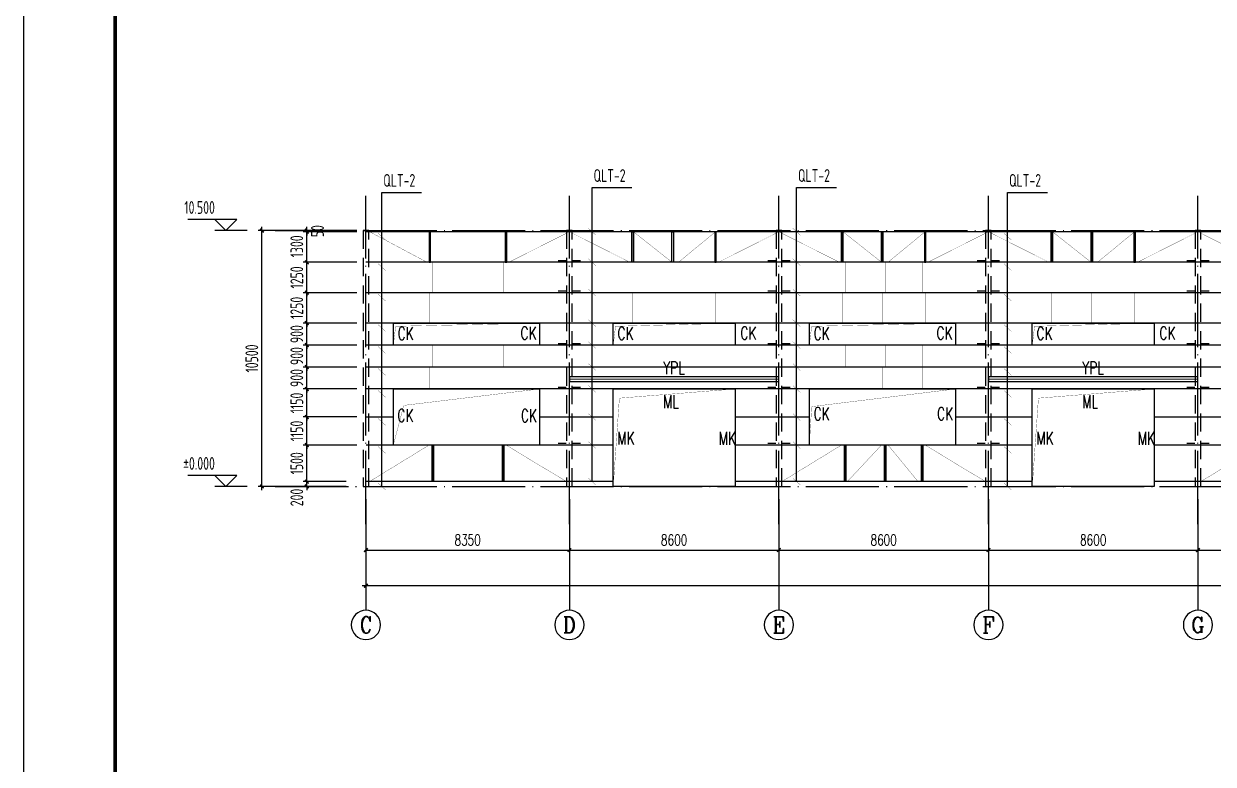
# Model space of a CAD drawing. Extents: x 899043 to 2598688, y -137197 to 211789.
# Drawn here: x 1825084 to 1873903, y 69390 to 99763 of the extents above; entities that cross this region are included whole.
import ezdxf
from ezdxf.enums import TextEntityAlignment as Align

# ---------------------------------------------------------------- set-up
doc = ezdxf.new("R2010")
doc.units = 0
doc.header["$LTSCALE"] = 1500
doc.header["$MEASUREMENT"] = 0
doc.linetypes.add('DASHED', pattern=[0.75, 0.5, -0.25])
doc.linetypes.add('DOTE', pattern=[2.42, 2, -0.2, 0.02, -0.2])
for name, color, linetype in [('00-tk', 151, 'Continuous'), ('AXIS', 3, 'Continuous'), ('AXIS_TEXT', 7, 'Continuous'), ('Boltx', 252, 'DASHED'), ('DIM', 3, 'Continuous'), ('GROUND', 253, 'Continuous'), ('PUB_TEXT', 7, 'Continuous'), ('TDB_文字', 7, 'Continuous'), ('THIN', 7, 'Continuous'), ('WINDOW', 4, 'Continuous')]:
    doc.layers.add(name, color=color, linetype=linetype)
doc.layers.add('钢板标注', color=9, linetype='Continuous', lineweight=18)
doc.styles.add('_TCH_AXIS', font='COMPLEX', dxfattribs={"bigfont": 'GBCBIG'})
doc.styles.add('_TCH_DIM', font='SIMPLEX', dxfattribs={"bigfont": 'GBCBIG'})
doc.styles.add('_TCH_DIM_T3', font='SIMPLEX', dxfattribs={"width": 0.705882, "bigfont": 'GBCBIG'})
doc.styles.add('COMPLEX', font='COMPLEX')
doc.styles.add('TSSD_Dimension', font='Tssdeng.shx', dxfattribs={"width": 0.7, "bigfont": 'hztxt.shx'})
doc.styles.add('TSSD_Label', font='Tssdeng.shx', dxfattribs={"width": 0.7, "bigfont": 'hztxt.shx'})
doc.dimstyles.new('_TCH_ARCH&&150', dxfattribs={"dimtxt": 446.25, "dimasz": 150, "dimexe": 375, "dimexo": 450, "dimgap": 189.375, "dimtad": 1, "dimdec": 0, "dimzin": 0, "dimdsep": 46, "dimtxsty": '_TCH_DIM_T3', "dimblk": 'ARCHTICK', "dimcen": 0.09, "dimclrt": 7, "dimazin": 2, "dimtfac": 1, "dimtdec": 0, "dimtix": 1, "dimtmove": 2, "dimatfit": 3, "dimfxl": 0, "dimtolj": 1, "dimtzin": 0, "dimarcsym": 0})
doc.dimstyles.new('TSSD_150_150', dxfattribs={"dimtxt": 525, "dimasz": 150, "dimexe": 150, "dimexo": 375, "dimgap": 150, "dimtad": 1, "dimdec": 0, "dimzin": 0, "dimdsep": 46, "dimtxsty": 'TSSD_Dimension', "dimblk": 'ARCHTICK', "dimblk1": 'ARCHTICK', "dimblk2": 'ARCHTICK', "dimcen": 0, "dimdle": 150, "dimclrt": 7, "dimadec": 0, "dimazin": 0, "dimtfac": 1, "dimtdec": 0, "dimtix": 1, "dimtmove": 2, "dimatfit": 3, "dimfxl": 0, "dimtolj": 1, "dimtzin": 0, "dimarcsym": 0})

# ---------------------------------------------------------------- blocks, each defined once
blk = doc.blocks.new('_ArchTick')
at = {"color": 0, "linetype": 'ByBlock', "const_width": 0.4}
blk.add_lwpolyline([(-0.5, -0.5), (0.5, 0.5)], dxfattribs=at)
blk = doc.blocks.new('*D385')
at = {"layer": 'AXIS', "color": 0, "lineweight": -2}
for p, q in [((1839127, 80262), (1839127, 77800)), ((1847477, 80262), (1847477, 77800)), ((1839127, 78175), (1847477, 78175))]:
    blk.add_line(p, q, dxfattribs=at)
at = {"layer": 'Defpoints', "color": 0}
for p in [(1839127, 80712), (1847477, 80712), (1847477, 78175)]:
    blk.add_point(p, dxfattribs=at)
at = {"layer": 'AXIS', "color": 0, "lineweight": -2, "xscale": 150, "yscale": 150, "zscale": 150, "rotation": 180}
blk.add_blockref('_ArchTick', (1839127, 78175), dxfattribs=at)
at = {"layer": 'AXIS', "color": 0, "lineweight": -2, "xscale": 150, "yscale": 150, "zscale": 150}
blk.add_blockref('_ArchTick', (1847477, 78175), dxfattribs=at)
at = {"layer": 'AXIS', "color": 7, "insert": (1843302, 78587), "char_height": 446.2, "attachment_point": 5, "style": '_TCH_DIM_T3'}
blk.add_mtext('\\A1;8350', dxfattribs=at)
blk = doc.blocks.new('*D386')
at = {"layer": 'AXIS', "color": 0, "lineweight": -2}
for p, q in [((1847477, 80262), (1847477, 77800)), ((1856077, 80262), (1856077, 77800)), ((1847477, 78175), (1856077, 78175))]:
    blk.add_line(p, q, dxfattribs=at)
at = {"layer": 'Defpoints', "color": 0}
for p in [(1847477, 80712), (1856077, 80712), (1856077, 78175)]:
    blk.add_point(p, dxfattribs=at)
at = {"layer": 'AXIS', "color": 0, "lineweight": -2, "xscale": 150, "yscale": 150, "zscale": 150, "rotation": 180}
blk.add_blockref('_ArchTick', (1847477, 78175), dxfattribs=at)
at = {"layer": 'AXIS', "color": 0, "lineweight": -2, "xscale": 150, "yscale": 150, "zscale": 150}
blk.add_blockref('_ArchTick', (1856077, 78175), dxfattribs=at)
at = {"layer": 'AXIS', "color": 7, "insert": (1851777, 78587), "char_height": 446.2, "attachment_point": 5, "style": '_TCH_DIM_T3'}
blk.add_mtext('\\A1;8600', dxfattribs=at)
blk = doc.blocks.new('*D387')
at = {"layer": 'AXIS', "color": 0, "lineweight": -2}
for p, q in [((1856077, 80262), (1856077, 77800)), ((1864677, 80262), (1864677, 77800)), ((1856077, 78175), (1864677, 78175))]:
    blk.add_line(p, q, dxfattribs=at)
at = {"layer": 'Defpoints', "color": 0}
for p in [(1856077, 80712), (1864677, 80712), (1864677, 78175)]:
    blk.add_point(p, dxfattribs=at)
at = {"layer": 'AXIS', "color": 0, "lineweight": -2, "xscale": 150, "yscale": 150, "zscale": 150, "rotation": 180}
blk.add_blockref('_ArchTick', (1856077, 78175), dxfattribs=at)
at = {"layer": 'AXIS', "color": 0, "lineweight": -2, "xscale": 150, "yscale": 150, "zscale": 150}
blk.add_blockref('_ArchTick', (1864677, 78175), dxfattribs=at)
at = {"layer": 'AXIS', "color": 7, "insert": (1860377, 78587), "char_height": 446.2, "attachment_point": 5, "style": '_TCH_DIM_T3'}
blk.add_mtext('\\A1;8600', dxfattribs=at)
blk = doc.blocks.new('*D388')
at = {"layer": 'AXIS', "color": 0, "lineweight": -2}
for p, q in [((1864677, 80262), (1864677, 77800)), ((1873277, 80262), (1873277, 77800)), ((1864677, 78175), (1873277, 78175))]:
    blk.add_line(p, q, dxfattribs=at)
at = {"layer": 'Defpoints', "color": 0}
for p in [(1864677, 80712), (1873277, 80712), (1873277, 78175)]:
    blk.add_point(p, dxfattribs=at)
at = {"layer": 'AXIS', "color": 0, "lineweight": -2, "xscale": 150, "yscale": 150, "zscale": 150, "rotation": 180}
blk.add_blockref('_ArchTick', (1864677, 78175), dxfattribs=at)
at = {"layer": 'AXIS', "color": 0, "lineweight": -2, "xscale": 150, "yscale": 150, "zscale": 150}
blk.add_blockref('_ArchTick', (1873277, 78175), dxfattribs=at)
at = {"layer": 'AXIS', "color": 7, "insert": (1868977, 78587), "char_height": 446.2, "attachment_point": 5, "style": '_TCH_DIM_T3'}
blk.add_mtext('\\A1;8600', dxfattribs=at)
blk = doc.blocks.new('*D389')
at = {"layer": 'AXIS', "color": 0, "lineweight": -2}
for p, q in [((1873277, 80262), (1873277, 77800)), ((1881877, 80262), (1881877, 77800)), ((1873277, 78175), (1881877, 78175))]:
    blk.add_line(p, q, dxfattribs=at)
at = {"layer": 'Defpoints', "color": 0}
for p in [(1873277, 80712), (1881877, 80712), (1881877, 78175)]:
    blk.add_point(p, dxfattribs=at)
at = {"layer": 'AXIS', "color": 0, "lineweight": -2, "xscale": 150, "yscale": 150, "zscale": 150, "rotation": 180}
blk.add_blockref('_ArchTick', (1873277, 78175), dxfattribs=at)
at = {"layer": 'AXIS', "color": 0, "lineweight": -2, "xscale": 150, "yscale": 150, "zscale": 150}
blk.add_blockref('_ArchTick', (1881877, 78175), dxfattribs=at)
at = {"layer": 'AXIS', "color": 7, "insert": (1877577, 78587), "char_height": 446.2, "attachment_point": 5, "style": '_TCH_DIM_T3'}
blk.add_mtext('\\A1;8600', dxfattribs=at)
blk = doc.blocks.new('_AXISO')
blk.add_circle((0, 0), 0.5)
at = {"layer": 'AXIS_TEXT', "style": 'COMPLEX', "width": 1.041667}
blk.add_attdef('A', text='', height=0.56, dxfattribs=at).set_placement((-0.25, -0.28), (0.25, -0.28), align=Align.FIT)
blk = doc.blocks.new('*D394')
at = {"layer": 'Defpoints', "color": 0}
for p in [(1839127, 79921), (1916277, 79921), (1839127, 76712)]:
    blk.add_point(p, dxfattribs=at)
at = {"layer": 'DIM', "color": 0, "lineweight": -2}
for p, q in [((1839127, 79546), (1839127, 76562)), ((1916277, 79546), (1916277, 76562)), ((1916427, 76712), (1838977, 76712))]:
    blk.add_line(p, q, dxfattribs=at)
at = {"layer": 'DIM', "color": 0, "lineweight": -2, "xscale": 150, "yscale": 150, "zscale": 150, "rotation": 180}
blk.add_blockref('_ArchTick', (1839127, 76712), dxfattribs=at)
at = {"layer": 'DIM', "color": 0, "lineweight": -2, "xscale": 150, "yscale": 150, "zscale": 150}
blk.add_blockref('_ArchTick', (1916277, 76712), dxfattribs=at)
at = {"layer": 'DIM', "color": 7, "insert": (1877702, 77125), "char_height": 525, "attachment_point": 5, "style": 'TSSD_Dimension'}
blk.add_mtext('\\A1;77150', dxfattribs=at)
blk = doc.blocks.new('*D395')
at = {"layer": 'Defpoints', "color": 0}
for p in [(1834855, 91283), (1838478, 91283), (1838478, 80783)]:
    blk.add_point(p, dxfattribs=at)
at = {"layer": 'DIM', "color": 0, "lineweight": -2}
for p, q in [((1834855, 80633), (1834855, 91433)), ((1838103, 91283), (1834705, 91283)), ((1838103, 80783), (1834705, 80783))]:
    blk.add_line(p, q, dxfattribs=at)
at = {"layer": 'DIM', "color": 0, "lineweight": -2, "xscale": 150, "yscale": 150, "zscale": 150}
for p, rotation in [((1834855, 91283), 90), ((1834855, 80783), 270)]:
    blk.add_blockref('_ArchTick', p, dxfattribs=dict(at, rotation=rotation))
at = {"layer": 'DIM', "color": 7, "insert": (1834443, 86033), "char_height": 525, "attachment_point": 5, "rotation": 90, "style": 'TSSD_Dimension'}
blk.add_mtext('\\A1;10500', dxfattribs=at)
blk = doc.blocks.new('*D396')
at = {"layer": 'Defpoints', "color": 0}
for p in [(1836701, 80983), (1838689, 80983), (1838689, 80783)]:
    blk.add_point(p, dxfattribs=at)
at = {"layer": 'DIM', "color": 0, "lineweight": -2}
for p, q in [((1836701, 80983), (1836701, 81133)), ((1838314, 80983), (1836551, 80983)), ((1838314, 80783), (1836551, 80783)), ((1836701, 80783), (1836701, 80983)), ((1836701, 80783), (1836701, 80633))]:
    blk.add_line(p, q, dxfattribs=at)
at = {"layer": 'DIM', "color": 0, "lineweight": -2, "xscale": 150, "yscale": 150, "zscale": 150}
for p, rotation in [((1836701, 80983), 270), ((1836701, 80783), 90)]:
    blk.add_blockref('_ArchTick', p, dxfattribs=dict(at, rotation=rotation))
at = {"layer": 'DIM', "color": 7, "insert": (1836289, 80331), "char_height": 525, "attachment_point": 5, "rotation": 90, "style": 'TSSD_Dimension'}
blk.add_mtext('\\A1;200', dxfattribs=at)
blk = doc.blocks.new('*D397')
at = {"layer": 'Defpoints', "color": 0}
for p in [(1836701, 82483), (1838689, 82483), (1838689, 80983)]:
    blk.add_point(p, dxfattribs=at)
at = {"layer": 'DIM', "color": 0, "lineweight": -2}
for p, q in [((1836701, 80833), (1836701, 82633)), ((1838314, 82483), (1836551, 82483)), ((1838314, 80983), (1836551, 80983))]:
    blk.add_line(p, q, dxfattribs=at)
at = {"layer": 'DIM', "color": 0, "lineweight": -2, "xscale": 150, "yscale": 150, "zscale": 150}
for p, rotation in [((1836701, 82483), 90), ((1836701, 80983), 270)]:
    blk.add_blockref('_ArchTick', p, dxfattribs=dict(at, rotation=rotation))
at = {"layer": 'DIM', "color": 7, "insert": (1836289, 81733), "char_height": 525, "attachment_point": 5, "rotation": 90, "style": 'TSSD_Dimension'}
blk.add_mtext('\\A1;1500', dxfattribs=at)
blk = doc.blocks.new('*D398')
at = {"layer": 'Defpoints', "color": 0}
for p in [(1836701, 83633), (1839127, 83633), (1839127, 82483)]:
    blk.add_point(p, dxfattribs=at)
at = {"layer": 'DIM', "color": 0, "lineweight": -2}
for p, q in [((1838752, 83633), (1836551, 83633)), ((1836701, 83633), (1836701, 83783)), ((1836701, 82483), (1836701, 83633)), ((1838752, 82483), (1836551, 82483)), ((1836701, 82483), (1836701, 82333))]:
    blk.add_line(p, q, dxfattribs=at)
at = {"layer": 'DIM', "color": 0, "lineweight": -2, "xscale": 150, "yscale": 150, "zscale": 150}
for p, rotation in [((1836701, 83633), 270), ((1836701, 82483), 90)]:
    blk.add_blockref('_ArchTick', p, dxfattribs=dict(at, rotation=rotation))
at = {"layer": 'DIM', "color": 7, "insert": (1836289, 83058), "char_height": 525, "attachment_point": 5, "rotation": 90, "style": 'TSSD_Dimension'}
blk.add_mtext('\\A1;1150', dxfattribs=at)
blk = doc.blocks.new('*D399')
at = {"layer": 'Defpoints', "color": 0}
for p in [(1836701, 85683), (1839127, 85683), (1839127, 84783)]:
    blk.add_point(p, dxfattribs=at)
at = {"layer": 'DIM', "color": 0, "lineweight": -2}
for p, q in [((1838752, 85683), (1836551, 85683)), ((1836701, 85683), (1836701, 85833)), ((1836701, 84783), (1836701, 85683)), ((1838752, 84783), (1836551, 84783)), ((1836701, 84783), (1836701, 84633))]:
    blk.add_line(p, q, dxfattribs=at)
at = {"layer": 'DIM', "color": 0, "lineweight": -2, "xscale": 150, "yscale": 150, "zscale": 150}
for p, rotation in [((1836701, 85683), 270), ((1836701, 84783), 90)]:
    blk.add_blockref('_ArchTick', p, dxfattribs=dict(at, rotation=rotation))
at = {"layer": 'DIM', "color": 7, "insert": (1836289, 85233), "char_height": 525, "attachment_point": 5, "rotation": 90, "style": 'TSSD_Dimension'}
blk.add_mtext('\\A1;900', dxfattribs=at)
blk = doc.blocks.new('*D400')
at = {"layer": 'Defpoints', "color": 0}
for p in [(1836701, 87483), (1839127, 87483), (1839127, 86583)]:
    blk.add_point(p, dxfattribs=at)
at = {"layer": 'DIM', "color": 0, "lineweight": -2}
for p, q in [((1838752, 87483), (1836551, 87483)), ((1836701, 87483), (1836701, 87633)), ((1836701, 86583), (1836701, 87483)), ((1838752, 86583), (1836551, 86583)), ((1836701, 86583), (1836701, 86433))]:
    blk.add_line(p, q, dxfattribs=at)
at = {"layer": 'DIM', "color": 0, "lineweight": -2, "xscale": 150, "yscale": 150, "zscale": 150}
for p, rotation in [((1836701, 87483), 270), ((1836701, 86583), 90)]:
    blk.add_blockref('_ArchTick', p, dxfattribs=dict(at, rotation=rotation))
at = {"layer": 'DIM', "color": 7, "insert": (1836289, 87033), "char_height": 525, "attachment_point": 5, "rotation": 90, "style": 'TSSD_Dimension'}
blk.add_mtext('\\A1;900', dxfattribs=at)
blk = doc.blocks.new('*D401')
at = {"layer": 'Defpoints', "color": 0}
for p in [(1836701, 88733), (1839127, 88733), (1839127, 87483)]:
    blk.add_point(p, dxfattribs=at)
at = {"layer": 'DIM', "color": 0, "lineweight": -2}
for p, q in [((1836701, 88733), (1836701, 88883)), ((1838752, 88733), (1836551, 88733)), ((1836701, 87483), (1836701, 88733)), ((1838752, 87483), (1836551, 87483)), ((1836701, 87483), (1836701, 87333))]:
    blk.add_line(p, q, dxfattribs=at)
at = {"layer": 'DIM', "color": 0, "lineweight": -2, "xscale": 150, "yscale": 150, "zscale": 150}
for p, rotation in [((1836701, 88733), 270), ((1836701, 87483), 90)]:
    blk.add_blockref('_ArchTick', p, dxfattribs=dict(at, rotation=rotation))
at = {"layer": 'DIM', "color": 7, "insert": (1836289, 88108), "char_height": 525, "attachment_point": 5, "rotation": 90, "style": 'TSSD_Dimension'}
blk.add_mtext('\\A1;1250', dxfattribs=at)
blk = doc.blocks.new('*D402')
at = {"layer": 'Defpoints', "color": 0}
for p in [(1836701, 91283), (1839127, 91283), (1839128, 89983)]:
    blk.add_point(p, dxfattribs=at)
at = {"layer": 'DIM', "color": 0, "lineweight": -2}
for p, q in [((1836701, 89833), (1836701, 91433)), ((1838752, 91283), (1836551, 91283)), ((1838753, 89983), (1836551, 89983))]:
    blk.add_line(p, q, dxfattribs=at)
at = {"layer": 'DIM', "color": 0, "lineweight": -2, "xscale": 150, "yscale": 150, "zscale": 150}
for p, rotation in [((1836701, 91283), 90), ((1836701, 89983), 270)]:
    blk.add_blockref('_ArchTick', p, dxfattribs=dict(at, rotation=rotation))
at = {"layer": 'DIM', "color": 7, "insert": (1836289, 90633), "char_height": 525, "attachment_point": 5, "rotation": 90, "style": 'TSSD_Dimension'}
blk.add_mtext('\\A1;1300', dxfattribs=at)
blk = doc.blocks.new('*D403')
at = {"layer": 'Defpoints', "color": 0}
for p in [(1836701, 89983), (1839127, 89983), (1839127, 88733)]:
    blk.add_point(p, dxfattribs=at)
at = {"layer": 'DIM', "color": 0, "lineweight": -2}
for p, q in [((1838752, 89983), (1836551, 89983)), ((1836701, 89983), (1836701, 90133)), ((1836701, 88733), (1836701, 89983)), ((1838752, 88733), (1836551, 88733)), ((1836701, 88733), (1836701, 88583))]:
    blk.add_line(p, q, dxfattribs=at)
at = {"layer": 'DIM', "color": 0, "lineweight": -2, "xscale": 150, "yscale": 150, "zscale": 150}
for p, rotation in [((1836701, 89983), 270), ((1836701, 88733), 90)]:
    blk.add_blockref('_ArchTick', p, dxfattribs=dict(at, rotation=rotation))
at = {"layer": 'DIM', "color": 7, "insert": (1836289, 89358), "char_height": 525, "attachment_point": 5, "rotation": 90, "style": 'TSSD_Dimension'}
blk.add_mtext('\\A1;1250', dxfattribs=at)
blk = doc.blocks.new('*D404')
at = {"layer": 'Defpoints', "color": 0}
for p in [(1836701, 86583), (1839127, 86583), (1839127, 85683)]:
    blk.add_point(p, dxfattribs=at)
at = {"layer": 'DIM', "color": 0, "lineweight": -2}
for p, q in [((1838752, 86583), (1836551, 86583)), ((1836701, 86583), (1836701, 86733)), ((1836701, 85683), (1836701, 86583)), ((1838752, 85683), (1836551, 85683)), ((1836701, 85683), (1836701, 85533))]:
    blk.add_line(p, q, dxfattribs=at)
at = {"layer": 'DIM', "color": 0, "lineweight": -2, "xscale": 150, "yscale": 150, "zscale": 150}
for p, rotation in [((1836701, 86583), 270), ((1836701, 85683), 90)]:
    blk.add_blockref('_ArchTick', p, dxfattribs=dict(at, rotation=rotation))
at = {"layer": 'DIM', "color": 7, "insert": (1836289, 86133), "char_height": 525, "attachment_point": 5, "rotation": 90, "style": 'TSSD_Dimension'}
blk.add_mtext('\\A1;900', dxfattribs=at)
blk = doc.blocks.new('*D405')
at = {"layer": 'Defpoints', "color": 0}
for p in [(1836701, 84783), (1839127, 84783), (1839127, 83633)]:
    blk.add_point(p, dxfattribs=at)
at = {"layer": 'DIM', "color": 0, "lineweight": -2}
for p, q in [((1838752, 84783), (1836551, 84783)), ((1836701, 84783), (1836701, 84933)), ((1836701, 83633), (1836701, 84783)), ((1838752, 83633), (1836551, 83633)), ((1836701, 83633), (1836701, 83483))]:
    blk.add_line(p, q, dxfattribs=at)
at = {"layer": 'DIM', "color": 0, "lineweight": -2, "xscale": 150, "yscale": 150, "zscale": 150}
for p, rotation in [((1836701, 84783), 270), ((1836701, 83633), 90)]:
    blk.add_blockref('_ArchTick', p, dxfattribs=dict(at, rotation=rotation))
at = {"layer": 'DIM', "color": 7, "insert": (1836289, 84208), "char_height": 525, "attachment_point": 5, "rotation": 90, "style": 'TSSD_Dimension'}
blk.add_mtext('\\A1;1150', dxfattribs=at)
blk = doc.blocks.new('*D406')
at = {"layer": 'Defpoints', "color": 0}
for p in [(1836701, 82483), (1838689, 82483), (1838689, 80983)]:
    blk.add_point(p, dxfattribs=at)
at = {"layer": 'DIM', "color": 0, "lineweight": -2}
for p, q in [((1836701, 80833), (1836701, 82633)), ((1838314, 82483), (1836551, 82483)), ((1838314, 80983), (1836551, 80983))]:
    blk.add_line(p, q, dxfattribs=at)
at = {"layer": 'DIM', "color": 0, "lineweight": -2, "xscale": 150, "yscale": 150, "zscale": 150}
for p, rotation in [((1836701, 82483), 90), ((1836701, 80983), 270)]:
    blk.add_blockref('_ArchTick', p, dxfattribs=dict(at, rotation=rotation))
at = {"layer": 'DIM', "color": 7, "insert": (1836289, 81733), "char_height": 525, "attachment_point": 5, "rotation": 90, "style": 'TSSD_Dimension'}
blk.add_mtext('\\A1;1500', dxfattribs=at)
blk = doc.blocks.new('*D407')
at = {"layer": 'Defpoints', "color": 0}
for p in [(1836701, 91283), (1839127, 91283), (1839127, 91233)]:
    blk.add_point(p, dxfattribs=at)
at = {"layer": 'DIM', "color": 0, "lineweight": -2}
for p, q in [((1836701, 91283), (1836701, 91433)), ((1838752, 91283), (1836551, 91283)), ((1838752, 91233), (1836551, 91233)), ((1836701, 91233), (1836701, 91283)), ((1836701, 91233), (1836701, 91083))]:
    blk.add_line(p, q, dxfattribs=at)
at = {"layer": 'DIM', "color": 0, "lineweight": -2, "xscale": 150, "yscale": 150, "zscale": 150}
for p, rotation in [((1836701, 91283), 270), ((1836701, 91233), 90)]:
    blk.add_blockref('_ArchTick', p, dxfattribs=dict(at, rotation=rotation))
at = {"layer": 'DIM', "color": 7, "insert": (1837139, 91258), "char_height": 525, "attachment_point": 5, "rotation": 90, "style": 'TSSD_Dimension'}
blk.add_mtext('\\A1;50', dxfattribs=at)
blk = doc.blocks.new('A$C16496DF1')
at = {"layer": '00-tk'}
for p, q in [((0, 0), (0, 126150)), ((3750, 1500), (3750, 124650))]:
    blk.add_line(p, q, dxfattribs=at)
at = {"layer": '00-tk', "const_width": 150}
blk.add_lwpolyline([(3750, 124650), (176850, 124650), (176850, 1500), (3750, 1500)], close=True, dxfattribs=at)

msp = doc.modelspace()

# ---------------------------------------------------------------- linework, layer by layer
at = {"color": 2, "linetype": 'ByBlock'}
for p, q in [((1839778.3, 80782.6), (1839778.3, 92843.3)), ((1839778.3, 92843.3), (1841413.9, 92843.3)), ((1848410.3, 80982.6), (1848410.3, 93043.3)), ((1848410.3, 93043.3), (1850045.9, 93043.3)), ((1856801.5, 80982.6), (1856801.5, 93043.3)), ((1856801.5, 93043.3), (1858437, 93043.3)), ((1865465.9, 80782.6), (1865465.9, 92843.3)), ((1865465.9, 92843.3), (1867101.5, 92843.3)), ((1916277.5, 91232.6), (1839127.4, 91232.6)), ((1916277.5, 89982.6), (1839127.8, 89982.6)), ((1916277.5, 88732.6), (1839128.2, 88732.6)), ((1916277.5, 87482.6), (1839128.5, 87482.6)), ((1916277.5, 86582.6), (1839128.8, 86582.6)), ((1916277.5, 85682.6), (1839129, 85682.6)), ((1916277.5, 84782.6), (1839129.3, 84782.6)), ((1840252.5, 83632.6), (1839129.6, 83632.6)), ((1849277.5, 83632.6), (1846252.5, 83632.6)), ((1857327.5, 83632.6), (1854277.5, 83632.6)), ((1866477.5, 83632.6), (1863327.5, 83632.6)), ((1874527.5, 83632.6), (1871477.5, 83632.6)), ((1849277.5, 82482.6), (1839129.9, 82482.6)), ((1866477.5, 82482.6), (1854277.5, 82482.6)), ((1883677.5, 82482.6), (1871477.5, 82482.6)), ((1849277.5, 80982.6), (1839130.4, 80982.6)), ((1866477.5, 80982.6), (1854277.5, 80982.6)), ((1883677.5, 80982.6), (1871477.5, 80982.6))]:
    msp.add_line(p, q, dxfattribs=at)
at = {"color": 2, "linetype": 'ByBlock', "const_width": 10}
for points in [[(1848562.9, 91093.2), (1848257.6, 91372)], [(1856954.1, 91093.2), (1856648.8, 91372)], [(1839277.4, 91232.6), (1841632.4, 89982.6)], [(1839931, 90893.2), (1839625.7, 91172)], [(1841752.4, 91232.6), (1841752.4, 89982.6)], [(1844877.5, 89982.6), (1844877.5, 91232.6)], [(1847477.5, 91232.6), (1844997.5, 89982.6)], [(1847477.5, 91232.6), (1849957.5, 89982.6)], [(1850077.5, 89982.6), (1850077.5, 91232.6)], [(1850107.5, 91232.6), (1851688.5, 89982.6)], [(1851718.5, 89982.6), (1851718.5, 91232.6)], [(1853477.5, 91232.6), (1851957.1, 89982.6)], [(1853477.5, 89982.6), (1853477.5, 91232.6)], [(1856077.5, 91232.6), (1853597.5, 89982.6)], [(1856077.5, 91232.6), (1858557.5, 89982.6)], [(1858677.5, 89982.6), (1858677.5, 91232.6)], [(1858707.5, 91232.6), (1860288.5, 89982.6)], [(1860318.5, 89982.6), (1860318.5, 91232.6)], [(1862077.5, 91232.6), (1860557.1, 89982.6)], [(1862077.5, 89982.6), (1862077.5, 91232.6)], [(1864677.5, 91232.6), (1862197.5, 89982.6)], [(1864677.5, 91232.6), (1867157.5, 89982.6)], [(1865618.5, 90893.2), (1865313.2, 91172)], [(1867277.5, 89982.6), (1867277.5, 91232.6)], [(1867307.5, 91232.6), (1868888.5, 89982.6)], [(1868918.5, 89982.6), (1868918.5, 91232.6)], [(1870677.5, 91232.6), (1869157.1, 89982.6)], [(1870677.5, 89982.6), (1870677.5, 91232.6)], [(1873277.5, 91232.6), (1870797.5, 89982.6)], [(1873277.5, 91232.6), (1875757.5, 89982.6)], [(1839931, 89643.2), (1839625.7, 89922)], [(1841872.4, 89982.6), (1841872.4, 88732.6)], [(1844757.5, 88732.6), (1844757.5, 89982.6)], [(1848562.9, 89843.2), (1848257.6, 90122)], [(1850197.5, 88732.6), (1850197.5, 89982.6)], [(1851838.5, 88732.6), (1851838.5, 89982.6)], [(1853357.5, 88732.6), (1853357.5, 89982.6)], [(1856954.1, 89843.2), (1856648.8, 90122)], [(1858797.5, 88732.6), (1858797.5, 89982.6)], [(1860438.5, 88732.6), (1860438.5, 89982.6)], [(1861957.5, 88732.6), (1861957.5, 89982.6)], [(1865618.5, 89643.2), (1865313.2, 89922)], [(1867397.5, 88732.6), (1867397.5, 89982.6)], [(1869038.5, 88732.6), (1869038.5, 89982.6)], [(1870557.5, 88732.6), (1870557.5, 89982.6)], [(1848562.9, 88593.2), (1848257.6, 88872)], [(1856954.1, 88593.2), (1856648.8, 88872)], [(1839931, 88393.2), (1839625.7, 88672)], [(1841752.4, 88732.6), (1841752.4, 87482.6)], [(1844877.5, 87482.6), (1844877.5, 88732.6)], [(1850077.5, 87482.6), (1850077.5, 88732.6)], [(1851718.5, 87482.6), (1851718.5, 88732.6)], [(1853477.5, 87482.6), (1853477.5, 88732.6)], [(1858677.5, 87482.6), (1858677.5, 88732.6)], [(1860318.5, 87482.6), (1860318.5, 88732.6)], [(1862077.5, 87482.6), (1862077.5, 88732.6)], [(1865618.5, 88393.2), (1865313.2, 88672)], [(1867277.5, 87482.6), (1867277.5, 88732.6)], [(1868918.5, 87482.6), (1868918.5, 88732.6)], [(1870677.5, 87482.6), (1870677.5, 88732.6)], [(1839931, 87143.2), (1839625.7, 87422)], [(1848562.9, 87343.2), (1848257.6, 87622)], [(1856954.1, 87343.2), (1856648.8, 87622)], [(1865618.5, 87143.2), (1865313.2, 87422)], [(1839931, 86243.2), (1839625.7, 86522)], [(1841872.4, 86582.6), (1841872.4, 85682.6)], [(1844757.5, 85682.6), (1844757.5, 86582.6)], [(1848562.9, 86443.2), (1848257.6, 86722)], [(1850197.5, 85682.6), (1850197.5, 86582.6)], [(1851838.5, 85682.6), (1851838.5, 86582.6)], [(1853357.5, 85682.6), (1853357.5, 86582.6)], [(1856954.1, 86443.2), (1856648.8, 86722)], [(1858797.5, 85682.6), (1858797.5, 86582.6)], [(1860438.5, 85682.6), (1860438.5, 86582.6)], [(1861957.5, 85682.6), (1861957.5, 86582.6)], [(1865618.5, 86243.2), (1865313.2, 86522)], [(1867397.5, 85682.6), (1867397.5, 86582.6)], [(1869038.5, 85682.6), (1869038.5, 86582.6)], [(1870557.5, 85682.6), (1870557.5, 86582.6)], [(1839931, 85343.2), (1839625.7, 85622)], [(1841752.4, 85682.6), (1841752.4, 84782.6)], [(1844877.5, 84782.6), (1844877.5, 85682.6)], [(1848562.9, 85543.2), (1848257.6, 85822)], [(1856954.1, 85543.2), (1856648.8, 85822)], [(1858681.5, 84782.6), (1858681.5, 85682.6)], [(1860328.5, 84782.6), (1860328.5, 85682.6)], [(1861980.5, 84782.6), (1861980.5, 85682.6)], [(1865618.5, 85343.2), (1865313.2, 85622)], [(1839931, 84443.2), (1839625.7, 84722)], [(1848562.9, 84643.2), (1848257.6, 84922)], [(1856954.1, 84643.2), (1856648.8, 84922)], [(1865618.5, 84443.2), (1865313.2, 84722)], [(1839931, 83293.2), (1839625.7, 83572)], [(1848562.9, 83493.2), (1848257.6, 83772)], [(1856954.1, 83493.2), (1856648.8, 83772)], [(1865618.5, 83293.2), (1865313.2, 83572)], [(1848562.9, 82343.2), (1848257.6, 82622)], [(1856954.1, 82343.2), (1856648.8, 82622)], [(1839269.9, 80982.6), (1841722.4, 82482.6)], [(1839931, 82143.2), (1839625.7, 82422)], [(1841872.4, 82482.6), (1841872.4, 80982.6)], [(1844757.5, 80982.6), (1844757.5, 82482.6)], [(1847360, 80982.6), (1844876.1, 82482.6)], [(1856195, 80982.6), (1858647.5, 82482.6)], [(1858797.5, 80982.6), (1858797.5, 82482.6)], [(1858885.9, 80982.6), (1860288.5, 82482.6)], [(1860438.5, 80982.6), (1860438.5, 82482.6)], [(1861789.8, 80982.6), (1860557.1, 82482.6)], [(1861957.5, 80982.6), (1861957.5, 82482.6)], [(1864560, 80982.6), (1862076.1, 82482.6)], [(1865618.5, 82143.2), (1865313.2, 82422)], [(1873395, 80982.6), (1875847.5, 82482.6)], [(1848562.9, 80843.2), (1848257.6, 81122)], [(1856954.1, 80843.2), (1856648.8, 81122)], [(1839931, 80643.2), (1839625.7, 80922)], [(1865618.5, 80643.2), (1865313.2, 80922)]]:
    msp.add_lwpolyline(points, dxfattribs=at)
at = {"color": 2, "linetype": 'ByBlock'}
for points in [[(1841782.4, 89982.6), (1841782.4, 91232.6), (1841722.4, 91232.6), (1841722.4, 89982.6)], [(1844907.5, 89982.6), (1844907.5, 91232.6), (1844847.5, 91232.6), (1844847.5, 89982.6)], [(1850047.5, 89982.6), (1850047.5, 91232.6), (1850107.5, 91232.6), (1850107.5, 89982.6)], [(1851688.5, 89982.6), (1851688.5, 91232.6), (1851748.5, 91232.6), (1851748.5, 89982.6)], [(1853507.5, 89982.6), (1853507.5, 91232.6), (1853447.5, 91232.6), (1853447.5, 89982.6)], [(1858647.5, 89982.6), (1858647.5, 91232.6), (1858707.5, 91232.6), (1858707.5, 89982.6)], [(1860288.5, 89982.6), (1860288.5, 91232.6), (1860348.5, 91232.6), (1860348.5, 89982.6)], [(1862107.5, 89982.6), (1862107.5, 91232.6), (1862047.5, 91232.6), (1862047.5, 89982.6)], [(1867247.5, 89982.6), (1867247.5, 91232.6), (1867307.5, 91232.6), (1867307.5, 89982.6)], [(1868888.5, 89982.6), (1868888.5, 91232.6), (1868948.5, 91232.6), (1868948.5, 89982.6)], [(1870707.5, 89982.6), (1870707.5, 91232.6), (1870647.5, 91232.6), (1870647.5, 89982.6)], [(1841842.4, 80982.6), (1841842.4, 82482.6), (1841902.4, 82482.6), (1841902.4, 80982.6)], [(1844727.5, 80982.6), (1844727.5, 82482.6), (1844787.5, 82482.6), (1844787.5, 80982.6)], [(1858767.5, 80982.6), (1858767.5, 82482.6), (1858827.5, 82482.6), (1858827.5, 80982.6)], [(1860408.5, 80982.6), (1860408.5, 82482.6), (1860468.5, 82482.6), (1860468.5, 80982.6)], [(1861927.5, 80982.6), (1861927.5, 82482.6), (1861987.5, 82482.6), (1861987.5, 80982.6)]]:
    msp.add_lwpolyline(points, close=True, dxfattribs=at)
at = {"linetype": 'ByBlock', "const_width": 10}
for points in [[(1840252.5, 86582.6), (1840347.3, 87354.3), (1846252.5, 87482.6)], [(1849277.5, 86582.6), (1849372.3, 87354.3), (1854277.5, 87482.6)], [(1857327.5, 86582.6), (1857422.3, 87354.3), (1863327.5, 87482.6)], [(1866477.5, 86582.6), (1866572.3, 87354.3), (1871477.5, 87482.6)], [(1840252.5, 82482.6), (1840679.6, 84108.4), (1846252.5, 84782.6)], [(1849277.5, 80782.6), (1849529.1, 84405.4), (1854277.5, 84782.6)], [(1857327.5, 82482.6), (1857422.3, 84059.8), (1863327.5, 84782.6)], [(1866477.5, 80782.6), (1866729.1, 84405.4), (1871477.5, 84782.6)]]:
    msp.add_lwpolyline(points, dxfattribs=at)
at = {"layer": 'AXIS', "color": 253, "linetype": 'DOTE'}
for p, q in [((1839127.5, 79241.8), (1839127.5, 92707.9)), ((1847477.5, 79241.8), (1847477.5, 92707.9)), ((1856077.5, 79241.8), (1856077.5, 92707.9)), ((1864677.5, 79241.8), (1864677.5, 92707.9)), ((1873277.5, 79241.8), (1873277.5, 92707.9)), ((1835405, 91282.6), (1921151.4, 91282.6)), ((1835405, 80782.6), (1921151.4, 80782.6))]:
    msp.add_line(p, q, dxfattribs=at)
at = {"layer": 'AXIS'}
for p, q in [((1839127.5, 79241.8), (1839127.5, 75704.3)), ((1847477.5, 79241.8), (1847477.5, 75704.3)), ((1856077.5, 79241.8), (1856077.5, 75704.3)), ((1864677.5, 79241.8), (1864677.5, 75704.3)), ((1873277.5, 79241.8), (1873277.5, 75704.3))]:
    msp.add_line(p, q, dxfattribs=at)
at = {"layer": 'Boltx', "color": 4}
for points in [[(1839010, 91282.6), (1839010, 80782.6), (1839245, 80782.6), (1839245, 91282.6)], [(1847360, 91282.6), (1847360, 80782.6), (1847595, 80782.6), (1847595, 91282.6)], [(1855960, 91282.6), (1855960, 80782.6), (1856195, 80782.6), (1856195, 91282.6)], [(1864560, 91282.6), (1864560, 80782.6), (1864795, 80782.6), (1864795, 91282.6)], [(1873160, 91282.6), (1873160, 80782.6), (1873395, 80782.6), (1873395, 91282.6)]]:
    msp.add_lwpolyline(points, close=True, dxfattribs=at)
at = {"layer": 'GROUND'}
for points in [[(1847477.5, 85282.6), (1847477.5, 85082.6), (1856077.5, 85082.6), (1856077.5, 85282.6), (1847477.5, 85282.6)], [(1864677.5, 85282.6), (1864677.5, 85082.6), (1873277.5, 85082.6), (1873277.5, 85282.6), (1864677.5, 85282.6)], [(1864677.5, 85282.6), (1864677.5, 85082.6), (1873277.5, 85082.6), (1873277.5, 85282.6), (1864677.5, 85282.6)]]:
    msp.add_lwpolyline(points, dxfattribs=at)
at = {"layer": 'TDB_文字', "color": 4, "linetype": 'ByBlock', "const_width": 50}
for points in [[(1847477.5, 85182.6), (1856077.5, 85182.6)], [(1864677.5, 85182.6), (1873277.5, 85182.6)]]:
    msp.add_lwpolyline(points, dxfattribs=at)
at = {"layer": 'THIN'}
for p, q in [((1832926.7, 91732.6), (1831816.1, 91732.6)), ((1833376.7, 91282.6), (1832926.7, 91732.6)), ((1833826.7, 91732.6), (1832926.7, 91732.6)), ((1833376.7, 91282.6), (1833826.7, 91732.6)), ((1834253.6, 91282.6), (1832926.7, 91282.6)), ((1832926.7, 81232.6), (1831816.1, 81232.6)), ((1833376.7, 80782.6), (1832926.7, 81232.6)), ((1833826.7, 81232.6), (1832926.7, 81232.6)), ((1833376.7, 80782.6), (1833826.7, 81232.6)), ((1834253.6, 80782.6), (1832926.7, 80782.6))]:
    msp.add_line(p, q, dxfattribs=at)
at = {"layer": 'WINDOW', "linetype": 'ByBlock', "const_width": 50}
for points in [[(1847012.2, 90048.7), (1847352, 90048.7)], [(1847602, 90048.9), (1847941.8, 90048.9)], [(1855612.2, 90048.7), (1855952, 90048.7)], [(1856202, 90048.9), (1856541.8, 90048.9)], [(1864212.2, 90048.7), (1864552, 90048.7)], [(1864802, 90048.9), (1865141.8, 90048.9)], [(1872812.2, 90048.7), (1873152, 90048.7)], [(1873402, 90048.9), (1873741.8, 90048.9)], [(1847012.2, 88798.7), (1847352, 88798.7)], [(1847602, 88798.9), (1847941.8, 88798.9)], [(1855612.2, 88798.7), (1855952, 88798.7)], [(1856202, 88798.9), (1856541.8, 88798.9)], [(1864212.2, 88798.7), (1864552, 88798.7)], [(1864802, 88798.9), (1865141.8, 88798.9)], [(1872812.2, 88798.7), (1873152, 88798.7)], [(1873402, 88798.9), (1873741.8, 88798.9)], [(1847012.2, 86643.6), (1847352, 86643.6)], [(1847602, 86643.7), (1847941.8, 86643.7)], [(1855612.2, 86643.6), (1855952, 86643.6)], [(1856202, 86643.7), (1856541.8, 86643.7)], [(1864212.2, 86643.6), (1864552, 86643.6)], [(1864802, 86643.7), (1865141.8, 86643.7)], [(1872812.2, 86643.6), (1873152, 86643.6)], [(1873402, 86643.7), (1873741.8, 86643.7)], [(1847012.2, 84848.7), (1847352, 84848.7)], [(1847602, 84848.9), (1847941.8, 84848.9)], [(1855612.2, 84848.7), (1855952, 84848.7)], [(1856202, 84848.9), (1856541.8, 84848.9)], [(1864212.2, 84848.7), (1864552, 84848.7)], [(1864802, 84848.9), (1865141.8, 84848.9)], [(1872812.2, 84848.7), (1873152, 84848.7)], [(1873402, 84848.9), (1873741.8, 84848.9)], [(1847012.2, 82548.7), (1847352, 82548.7)], [(1847602, 82548.9), (1847941.8, 82548.9)], [(1855612.2, 82548.7), (1855952, 82548.7)], [(1856202, 82548.9), (1856541.8, 82548.9)], [(1864212.2, 82548.7), (1864552, 82548.7)], [(1864802, 82548.9), (1865141.8, 82548.9)], [(1872812.2, 82548.7), (1873152, 82548.7)], [(1873402, 82548.9), (1873741.8, 82548.9)]]:
    msp.add_lwpolyline(points, dxfattribs=at)
at = {"layer": 'WINDOW'}
for points in [[(1846252.5, 86582.6), (1840252.5, 86582.6), (1840252.5, 87482.6), (1846252.5, 87482.6)], [(1854277.5, 86582.6), (1849277.5, 86582.6), (1849277.5, 87482.6), (1854277.5, 87482.6)], [(1863327.5, 86582.6), (1857327.5, 86582.6), (1857327.5, 87482.6), (1863327.5, 87482.6)], [(1871477.5, 86582.6), (1866477.5, 86582.6), (1866477.5, 87482.6), (1871477.5, 87482.6)], [(1846252.5, 82482.6), (1840252.5, 82482.6), (1840252.5, 84782.6), (1846252.5, 84782.6)], [(1854277.5, 80782.6), (1849277.5, 80782.6), (1849277.5, 84782.6), (1854277.5, 84782.6)], [(1863327.5, 82482.6), (1857327.5, 82482.6), (1857327.5, 84782.6), (1863327.5, 84782.6)], [(1871477.5, 80782.6), (1866477.5, 80782.6), (1866477.5, 84782.6), (1871477.5, 84782.6)]]:
    msp.add_lwpolyline(points, close=True, dxfattribs=at)

# ---------------------------------------------------------------- block references
at = {"layer": 'AXIS'}
ref = msp.add_blockref('_AXISO', (1839127.5, 75104.3), dxfattribs=dict(at, xscale=-1200, yscale=1200, zscale=1200))
ref.add_attrib('A', 'C', dxfattribs={"layer": 'AXIS_TEXT', "height": 683.5, "style": '_TCH_AXIS'}).set_placement((1838883.4, 74762.5), (1839371.6, 74762.5), align=Align.FIT)
ref = msp.add_blockref('_AXISO', (1847477.5, 75104.3), dxfattribs=dict(at, xscale=-1200, yscale=1200, zscale=1200))
ref.add_attrib('A', 'D', dxfattribs={"layer": 'AXIS_TEXT', "height": 652.9, "style": '_TCH_AXIS'}).set_placement((1847213.2, 74777.8), (1847741.8, 74777.8), align=Align.FIT)
ref = msp.add_blockref('_AXISO', (1856077.5, 75104.3), dxfattribs=dict(at, xscale=-1200, yscale=1200, zscale=1200))
ref.add_attrib('A', 'E', dxfattribs={"layer": 'AXIS_TEXT', "height": 668.2, "style": '_TCH_AXIS'}).set_placement((1855823, 74770.2), (1856332, 74770.2), align=Align.FIT)
ref = msp.add_blockref('_AXISO', (1864677.5, 75104.3), dxfattribs=dict(at, xscale=-1200, yscale=1200, zscale=1200))
ref.add_attrib('A', 'F', dxfattribs={"layer": 'AXIS_TEXT', "height": 668.2, "style": '_TCH_AXIS'}).set_placement((1864423, 74770.2), (1864932, 74770.2), align=Align.FIT)
ref = msp.add_blockref('_AXISO', (1873277.5, 75104.3), dxfattribs=dict(at, xscale=-1200, yscale=1200, zscale=1200))
ref.add_attrib('A', 'G', dxfattribs={"layer": 'AXIS_TEXT', "height": 637.8, "style": '_TCH_AXIS'}).set_placement((1873004.2, 74785.4), (1873550.8, 74785.4), align=Align.FIT)
at = {"layer": '钢板标注', "color": 2, "linetype": 'ByBlock'}
msp.add_blockref('A$C16496DF1', (1825083.5, 3985.4), dxfattribs=at)

# ---------------------------------------------------------------- texts
at = {"layer": 'PUB_TEXT', "style": '_TCH_DIM', "width": 0.705882}
for s, p in [('CK', (1840425.2, 86798.7)), ('CK', (1845468.6, 86811.7)), ('CK', (1849450.2, 86798.7)), ('CK', (1854493.6, 86811.7)), ('CK', (1857500.2, 86798.7)), ('CK', (1862543.6, 86811.7)), ('CK', (1866650.2, 86798.7)), ('CK', (1871693.6, 86811.7)), ('YPL', (1851324.8, 85384.2)), ('YPL', (1868524.8, 85384.2)), ('ML', (1851324.8, 84000.4)), ('ML', (1868524.8, 84000.4)), ('CK', (1857500.2, 83504.2)), ('CK', (1862566.2, 83504.2)), ('CK', (1840416.8, 83431.1)), ('CK', (1845485.4, 83427.1)), ('MK', (1849441.8, 82501.6)), ('MK', (1853603.9, 82497.6)), ('MK', (1866641.8, 82501.6)), ('MK', (1870803.9, 82497.6))]:
    msp.add_text(s, height=525, dxfattribs=at).set_placement(p)
at = {"layer": 'THIN', "style": 'TSSD_Label', "width": 0.7}
for s, p in [('QLT-2', (1849783.4, 93118.3)), ('QLT-2', (1858174.5, 93118.3)), ('QLT-2', (1841151.4, 92918.3)), ('QLT-2', (1866839, 92918.3)), ('10.500', (1832926.7, 91807.6)), ('%%p0.000', (1832926.7, 81307.6))]:
    msp.add_text(s, height=525, dxfattribs=at).set_placement(p, align=Align.BOTTOM_RIGHT)

# ---------------------------------------------------------------- dimensions: what is measured, and where the dimension line sits
at = {"layer": 'AXIS'}
for p1, p2, picture, middle in [((1839127.5, 80712.4), (1847477.5, 80712.4), '*D385', (1843302.5, 78587.4)), ((1847477.5, 80712.4), (1856077.5, 80712.4), '*D386', (1851777.5, 78587.4)), ((1856077.5, 80712.4), (1864677.5, 80712.4), '*D387', (1860377.5, 78587.4)), ((1864677.5, 80712.4), (1873277.5, 80712.4), '*D388', (1868977.5, 78587.4)), ((1873277.5, 80712.4), (1881877.5, 80712.4), '*D389', (1877577.5, 78587.4))]:
    dim = msp.add_aligned_dim(p1=p1, p2=p2, distance=-2537.5, dimstyle='_TCH_ARCH&&150', dxfattribs=at)
    dim.commit()
    dim.dimension.update_dxf_attribs({"geometry": picture, "text_midpoint": middle})
at = {"layer": 'DIM'}
for base, p1, p2, angle, picture, middle in [((1834855.5, 91282.6), (1838477.8, 80782.6), (1838477.8, 91282.6), 90, '*D395', (1834443, 86032.6)), ((1836701.5, 91282.6), (1839127.8, 89982.6), (1839127.5, 91282.6), 90, '*D402', (1836289, 90632.6)), ((1836701.5, 89982.6), (1839127.5, 88732.6), (1839127.5, 89982.6), 90, '*D403', (1836289, 89357.6)), ((1836701.5, 88732.6), (1839127.5, 87482.6), (1839127.5, 88732.6), 90, '*D401', (1836289, 88107.6)), ((1836701.5, 87482.6), (1839127.5, 86582.6), (1839127.5, 87482.6), 90, '*D400', (1836289, 87032.6)), ((1836701.5, 86582.6), (1839127.5, 85682.6), (1839127.5, 86582.6), 90, '*D404', (1836289, 86132.6)), ((1836701.5, 85682.6), (1839127.5, 84782.6), (1839127.5, 85682.6), 90, '*D399', (1836289, 85232.6)), ((1836701.5, 84782.6), (1839127.5, 83632.6), (1839127.5, 84782.6), 90, '*D405', (1836289, 84207.6)), ((1836701.5, 83632.6), (1839127.5, 82482.6), (1839127.5, 83632.6), 90, '*D398', (1836289, 83057.6)), ((1836701.5, 82482.6), (1838688.8, 80982.6), (1838688.8, 82482.6), 90, '*D397', (1836289, 81732.6)), ((1836701.5, 82482.6), (1838688.8, 80982.6), (1838688.8, 82482.6), 90, '*D406', (1836289, 81732.6)), ((1839127.5, 76712.2), (1916277.5, 79920.8), (1839127.5, 79920.8), 180, '*D394', (1877702.5, 77124.7))]:
    dim = msp.add_linear_dim(base=base, p1=p1, p2=p2, angle=angle, dimstyle='TSSD_150_150', dxfattribs=at)
    dim.commit()
    dim.dimension.update_dxf_attribs({"geometry": picture, "text_midpoint": middle})
for base, p1, p2, picture, middle in [((1836701.5, 91282.6), (1839127.4, 91232.6), (1839127.4, 91282.6), '*D407', (1837139, 91257.6)), ((1836701.5, 80982.6), (1838688.8, 80782.6), (1838688.8, 80982.6), '*D396', (1836289, 80330.9))]:
    dim = msp.add_linear_dim(base=base, p1=p1, p2=p2, angle=90, dimstyle='TSSD_150_150', dxfattribs=at)
    dim.commit()
    dim.dimension.update_dxf_attribs({"geometry": picture, "text_midpoint": middle, "dimtype": 160})

doc.saveas('drawing.dxf')
